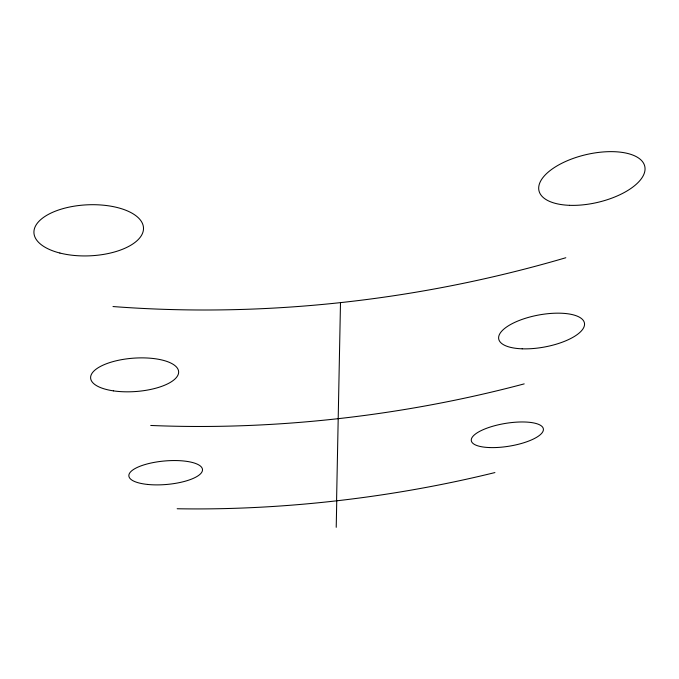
<?xml version="1.0" encoding="UTF-8"?>
<svg xmlns="http://www.w3.org/2000/svg" width="679" height="679" viewBox="0 0 679 679"><rect width="100%" height="100%" fill="white"/><g stroke="black" fill="none" stroke-linecap="round" stroke-linejoin="round"><path stroke-width="1.02" d="M336.572 500.83L340.493 302.622M336.215 527.32L336.75 500.805M565.819 257.74A915.453 645.33 -10.7 0 1 112.994 306.543M524.188 383.881A657.196 334.144 -8 0 1 150.738 425.461M494.915 472.567A517.568 207.358 -7.4 0 1 177.16 508.749M59.896 253.038A54.838 25.539 -2.5 0 0 143.481 229.171A54.838 25.539 -2.5 0 0 62.748 208.699A54.838 25.539 -2.5 0 0 59.896 253.038M569.511 205.321A54.278 24.563 -13 0 0 644.846 166.703A54.278 24.563 -13 0 0 561.261 163.563A54.278 24.563 -13 0 0 569.511 205.321M522.176 348.819A43.592 16.262 -10.5 0 0 584.475 323.28A43.592 16.262 -10.5 0 0 518.094 320.929A43.592 16.262 -10.5 0 0 522.176 348.819M113.359 390.858A44.127 16.72 -4.2 0 0 178.628 371.761A44.127 16.72 -4.2 0 0 111.848 361.941A44.127 16.72 -4.2 0 0 113.359 390.858M489.593 447.563A36.488 11.535 -9.3 0 0 543.404 429.366A36.488 11.535 -9.3 0 0 489.05 427.414A36.488 11.535 -9.3 0 0 489.593 447.563M147.445 484.424A36.938 11.781 -5 0 0 202.495 469.732A36.938 11.781 -5 0 0 147.105 463.969A36.938 11.781 -5 0 0 147.445 484.424"/></g></svg>
